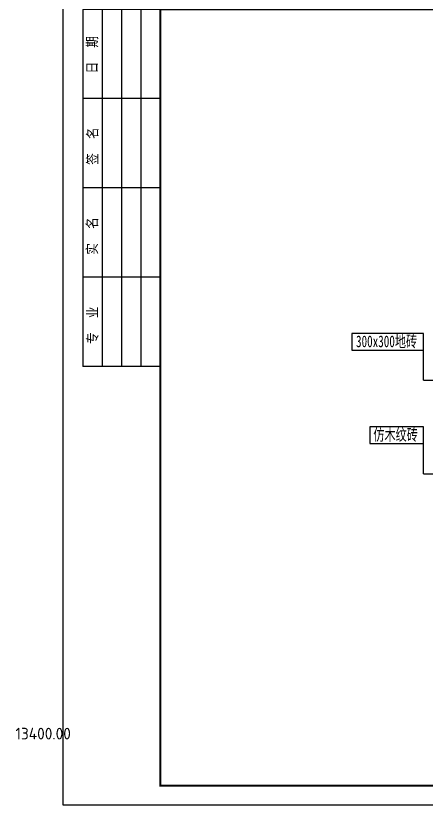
# Model space of a CAD drawing. Header units: millimetres. Extents: x -114775 to 80892, y -123028 to 12078.
# Drawn here: x 12205 to 22771, y -105296 to -84962 of the extents above; entities that cross this region are included whole.
import ezdxf
from ezdxf.enums import TextEntityAlignment as Align

# ---------------------------------------------------------------- set-up
doc = ezdxf.new("R2010")
doc.units = ezdxf.units.MM
doc.header["$LTSCALE"] = 1000
for name, color, linetype in [('BORDER', 7, 'CONTINUOUS'), ('DIM', 3, 'CONTINUOUS'), ('PUB_TEXT', 7, 'CONTINUOUS'), ('S-降板', 143, 'CONTINUOUS'), ('TEXT', 7, 'CONTINUOUS'), ('TQ', 7, 'CONTINUOUS')]:
    doc.layers.add(name, color=color, linetype=linetype)
doc.styles.get("Standard").update_dxf_attribs({"font": 'tssdeng.shx', "bigfont": 'tssdchn.shx'})
doc.styles.add('TSSD_NORM', font='tssdeng.shx', dxfattribs={"bigfont": 'hztxt.shx'})
doc.styles.add('黑体', font='simhei.ttf')

# ---------------------------------------------------------------- blocks, each defined once
blk = doc.blocks.new('_TSHQ_H')
at = {"layer": 'TQ'}
for p, q in [((-92, 0), (-92, 20)), ((0, 20), (-92, 20)), ((-69, 0), (-69, 20)), ((-46, 0), (-46, 20)), ((-23, 0), (-23, 20)), ((0, 0), (0, 20)), ((0, 15), (-92, 15)), ((0, 10), (-92, 10)), ((0, 5), (-92, 5))]:
    blk.add_line(p, q, dxfattribs=at)
at = {"layer": 'TEXT', "style": 'TSSD_NORM'}
for s, p in [('专  业', (-81.37, 15.89)), ('实  名', (-58.38, 16)), ('签  名', (-35.23, 15.89)), ('日  期', (-11.69, 16))]:
    blk.add_text(s, height=3, dxfattribs=at).set_placement(p, align=Align.CENTER)
blk = doc.blocks.new('B20190222130906')
at = {"layer": 'BORDER'}
blk.add_lwpolyline([(0, 0), (0, 21000), (29700, 21000), (29700, 0)], close=True, dxfattribs=at)
at = {"layer": 'BORDER', "const_width": 50}
blk.add_lwpolyline([(2500, 500), (2500, 20500), (29200, 20500), (29200, 500)], close=True, dxfattribs=at)
at = {"layer": 'BORDER', "xscale": 100, "yscale": 100, "zscale": 100, "rotation": 90}
blk.add_blockref('_TSHQ_H', (2500, 20500), dxfattribs=at)

msp = doc.modelspace()

# ---------------------------------------------------------------- linework, layer by layer
at = {"layer": 'PUB_TEXT'}
for p, q in [((22703.5, -94351.7), (22703.5, -93576.8)), ((22703.5, -94351.7), (27998.7, -94351.7)), ((22703.5, -96758.2), (22703.5, -95983.3)), ((22703.5, -96758.2), (27998.7, -96758.2))]:
    msp.add_line(p, q, dxfattribs=at)
for points in [[(20858.5, -93576.8), (22703.5, -93576.8), (22703.5, -93147), (20858.5, -93147)], [(21318.5, -95983.3), (22703.5, -95983.3), (22703.5, -95553.5), (21318.5, -95553.5)]]:
    msp.add_lwpolyline(points, close=True, dxfattribs=at)

# ---------------------------------------------------------------- block references
at = {"layer": 'DIM'}
msp.add_blockref('B20190222130906', (13428.1, -105296.3), dxfattribs=at)

# ---------------------------------------------------------------- texts
at = {"layer": 'PUB_TEXT', "style": '黑体', "width": 0.7}
for s, p in [('300x300地砖', (20964.5, -93497.3)), ('仿木纹砖', (21410.6, -95903.7))]:
    msp.add_text(s, height=300, dxfattribs=at).set_placement(p)
at = {"layer": 'S-降板'}
msp.add_text('13400.00', height=300, dxfattribs=at).set_placement((12194.7, -103601.7))

doc.saveas('drawing.dxf')
